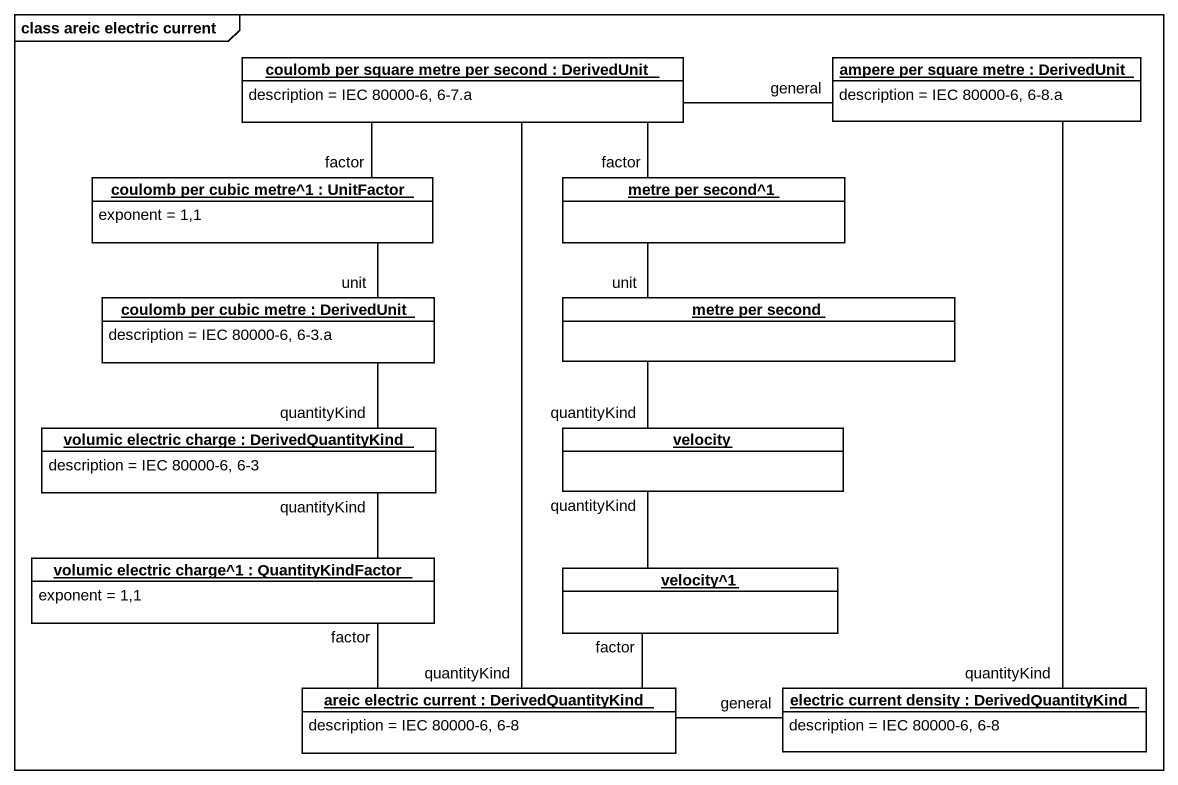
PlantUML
@startuml
mainframe class areic electric current
hide circle
hide empty members
object "coulomb per square metre per second : DerivedUnit" as coulomb_per_square_metre #FFFFFF {
  description = IEC 80000-6, 6-7.a
}
object "ampere per square metre : DerivedUnit" as ampere_per_square_metre #FFFFFF {
  description = IEC 80000-6, 6-8.a
}
object "coulomb per cubic metre^1 : UnitFactor" as coulomb_per_cubic_metre_1 #FFFFFF {
  exponent = 1,1
}
object "metre per second^1" as metre_per_second_1 #FFFFFF
object "coulomb per cubic metre : DerivedUnit" as coulomb_per_cubic_metre #FFFFFF {
  description = IEC 80000-6, 6-3.a
}
object "metre per second" as metre_per_second #FFFFFF
object "volumic electric charge : DerivedQuantityKind" as volumic_electric_charge #FFFFFF {
  description = IEC 80000-6, 6-3
}
object velocity #FFFFFF
object "volumic electric charge^1 : QuantityKindFactor" as volumic_electric_charge_1 #FFFFFF {
  exponent = 1,1
}
object "velocity^1" as velocity_1 #FFFFFF
object "areic electric current : DerivedQuantityKind" as areic_electric_current #FFFFFF {
  description = IEC 80000-6, 6-8
}
object "electric current density : DerivedQuantityKind" as electric_current_density #FFFFFF {
  description = IEC 80000-6, 6-8
}
coulomb_per_square_metre -- areic_electric_current : quantityKind
ampere_per_square_metre -left- coulomb_per_square_metre : general
ampere_per_square_metre -- electric_current_density : quantityKind
coulomb_per_cubic_metre_1 -up- coulomb_per_square_metre : factor
metre_per_second_1 -left- coulomb_per_square_metre : factor
coulomb_per_cubic_metre -up- coulomb_per_cubic_metre_1 : unit
coulomb_per_cubic_metre -- volumic_electric_charge : quantityKind
metre_per_second -up- metre_per_second_1 : unit
metre_per_second -- velocity : quantityKind
volumic_electric_charge -- volumic_electric_charge_1 : quantityKind
velocity -- velocity_1 : quantityKind
volumic_electric_charge_1 -right- areic_electric_current : factor
velocity_1 -left- areic_electric_current : factor
areic_electric_current -right- electric_current_density : general
@enduml
